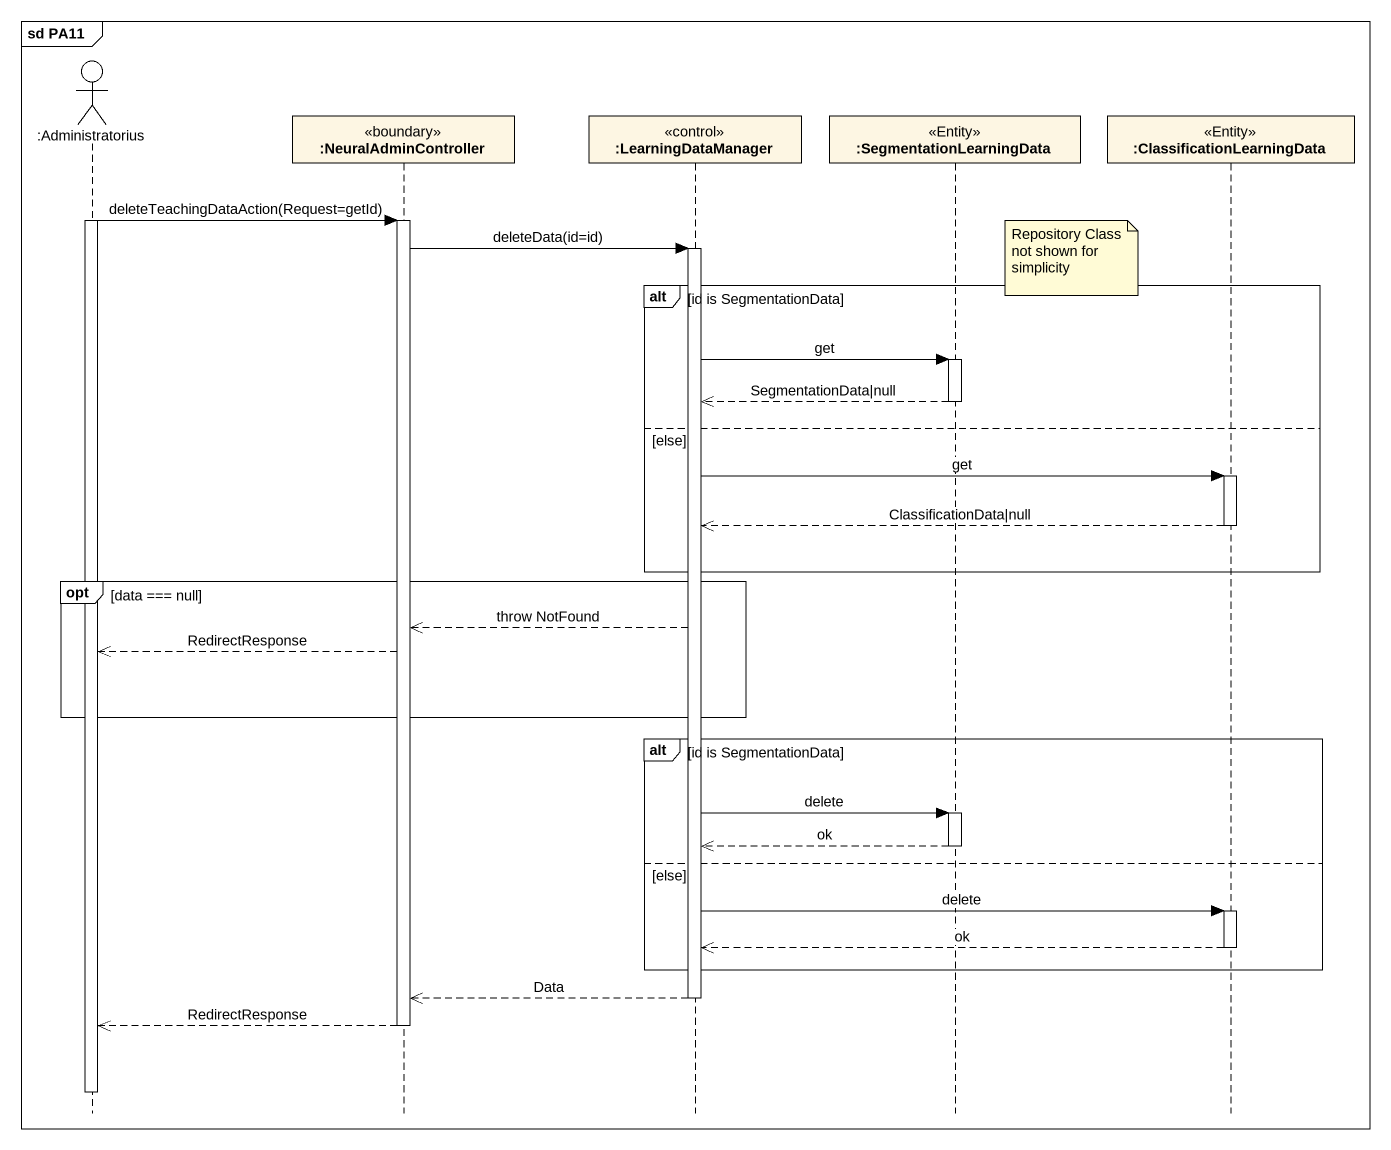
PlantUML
@startuml
mainframe sd PA11
hide footbox
actor ":Administratorius" as Administratorius
participant ":NeuralAdminController" as NeuralAdminController <<boundary>>
participant ":LearningDataManager" as LearningDataManager <<control>>
participant ":SegmentationLearningData" as SegmentationLearningData <<Entity>>
participant ":ClassificationLearningData" as ClassificationLearningData <<Entity>>

activate Administratorius
Administratorius -> NeuralAdminController : deleteTeachingDataAction(Request=getId)
activate NeuralAdminController
NeuralAdminController -> LearningDataManager : deleteData(id=id)
activate LearningDataManager
note right of SegmentationLearningData : Repository Class not shown for simplicity
alt id is SegmentationData
  LearningDataManager -> SegmentationLearningData : get
  activate SegmentationLearningData
  SegmentationLearningData -->> LearningDataManager : SegmentationData|null
  deactivate SegmentationLearningData
else else
  LearningDataManager -> ClassificationLearningData : get
  activate ClassificationLearningData
  ClassificationLearningData -->> LearningDataManager : ClassificationData|null
  deactivate ClassificationLearningData
end
opt data === null
  LearningDataManager -->> NeuralAdminController : throw NotFound
  NeuralAdminController -->> Administratorius : RedirectResponse
end
alt id is SegmentationData
  LearningDataManager -> SegmentationLearningData : delete
  activate SegmentationLearningData
  SegmentationLearningData -->> LearningDataManager : ok
  deactivate SegmentationLearningData
else else
  LearningDataManager -> ClassificationLearningData : delete
  activate ClassificationLearningData
  ClassificationLearningData -->> LearningDataManager : ok
  deactivate ClassificationLearningData
end
LearningDataManager -->> NeuralAdminController : Data
deactivate LearningDataManager
NeuralAdminController -->> Administratorius : RedirectResponse
deactivate NeuralAdminController
deactivate Administratorius
@enduml
